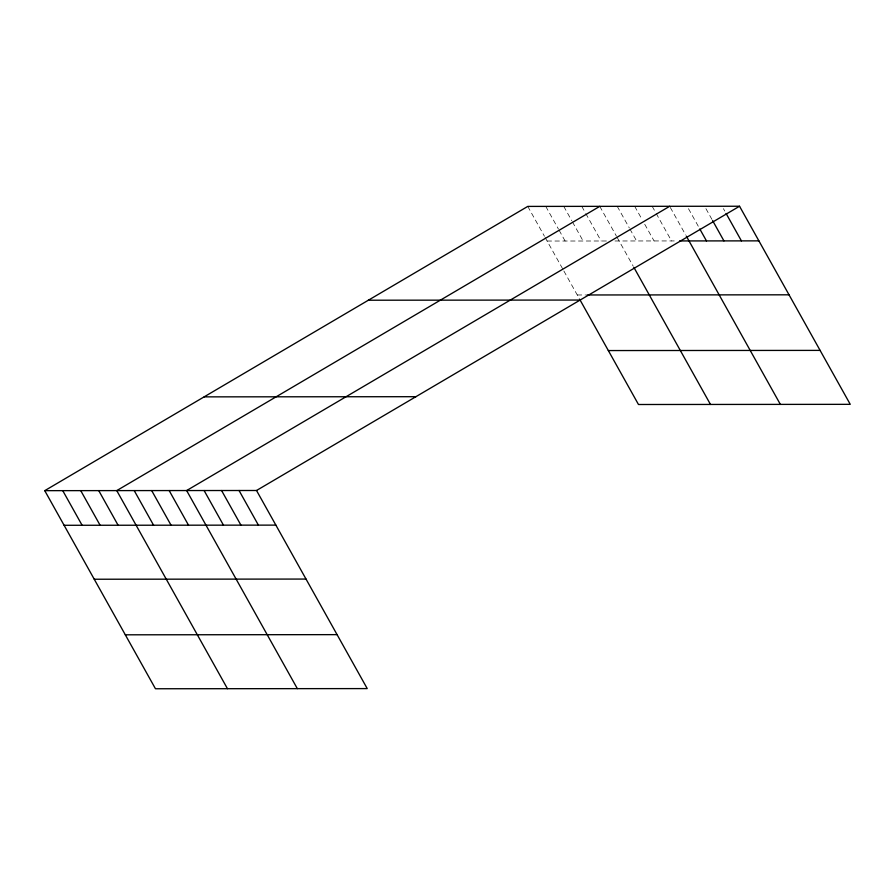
<?xml version="1.0" encoding="UTF-8"?>
<svg xmlns="http://www.w3.org/2000/svg" width="895" height="895" viewBox="0 0 895 895"><rect width="100%" height="100%" fill="white"/><g stroke="black" fill="none" stroke-linecap="round" stroke-linejoin="round"><path stroke-width="0.67" stroke-dasharray="4.47 3.36" d="M547.125 241.035L606.665 240.99M614.966 240.979L676.911 240.934M577.275 294.981L585.576 294.97M723.406 208.647L724.737 211.03M705.931 208.658L711.939 219.409M688.468 208.669L699.14 227.777M670.321 207.495L685.671 234.949M652.187 206.32L655.52 212.283M656.192 213.48L671.541 240.934M634.712 206.331L642.051 219.465M644.724 224.231L654.066 240.945M617.248 206.342L629.252 227.833M629.923 229.03L636.591 240.968M599.773 206.353L616.454 236.202M617.125 237.399L633.19 266.151M581.772 206.365L585.106 212.339M585.778 213.536L601.127 240.99M563.772 206.387L571.782 220.707M572.442 221.904L583.126 241.001M545.771 206.398L558.446 229.086M559.118 230.272L565.125 241.023M527.77 206.409L544.451 236.258M545.122 237.455L563.201 269.809M563.872 271.006L579.3 298.606"/><path stroke-width="1.34" d="M44.75 490.661L256.518 490.494L367.23 688.591L155.462 688.758L44.75 490.661L527.77 206.409L739.538 206.242L850.25 404.339L638.482 404.506L579.971 299.814M599.773 206.353L116.753 490.605L227.464 688.702M669.661 206.297L186.63 490.549L297.341 688.647M256.518 490.494L739.538 206.242M679.596 240.934L758.893 240.867M586.963 294.97L789.043 294.813M368.371 300.217L580.139 300.049M608.331 350.56L820.1 350.392M204.149 396.865L415.918 396.698M64.104 525.287L275.861 525.119M94.243 579.233L306.012 579.065M125.311 634.812L337.079 634.644M726.069 213.424L741.418 240.878M712.61 220.595L723.943 240.9M699.8 228.975L706.479 240.912M686.342 236.146L780.362 404.395M633.861 267.348L710.485 404.45M239.043 490.505L258.398 525.13M221.58 490.527L240.923 525.141M204.105 490.538L223.459 525.164M169.166 490.561L188.509 525.186M151.691 490.583L171.046 525.197M134.216 490.594L153.571 525.208M98.752 490.617L118.095 525.242M80.751 490.639L100.095 525.253M62.751 490.65L82.105 525.275"/></g></svg>
